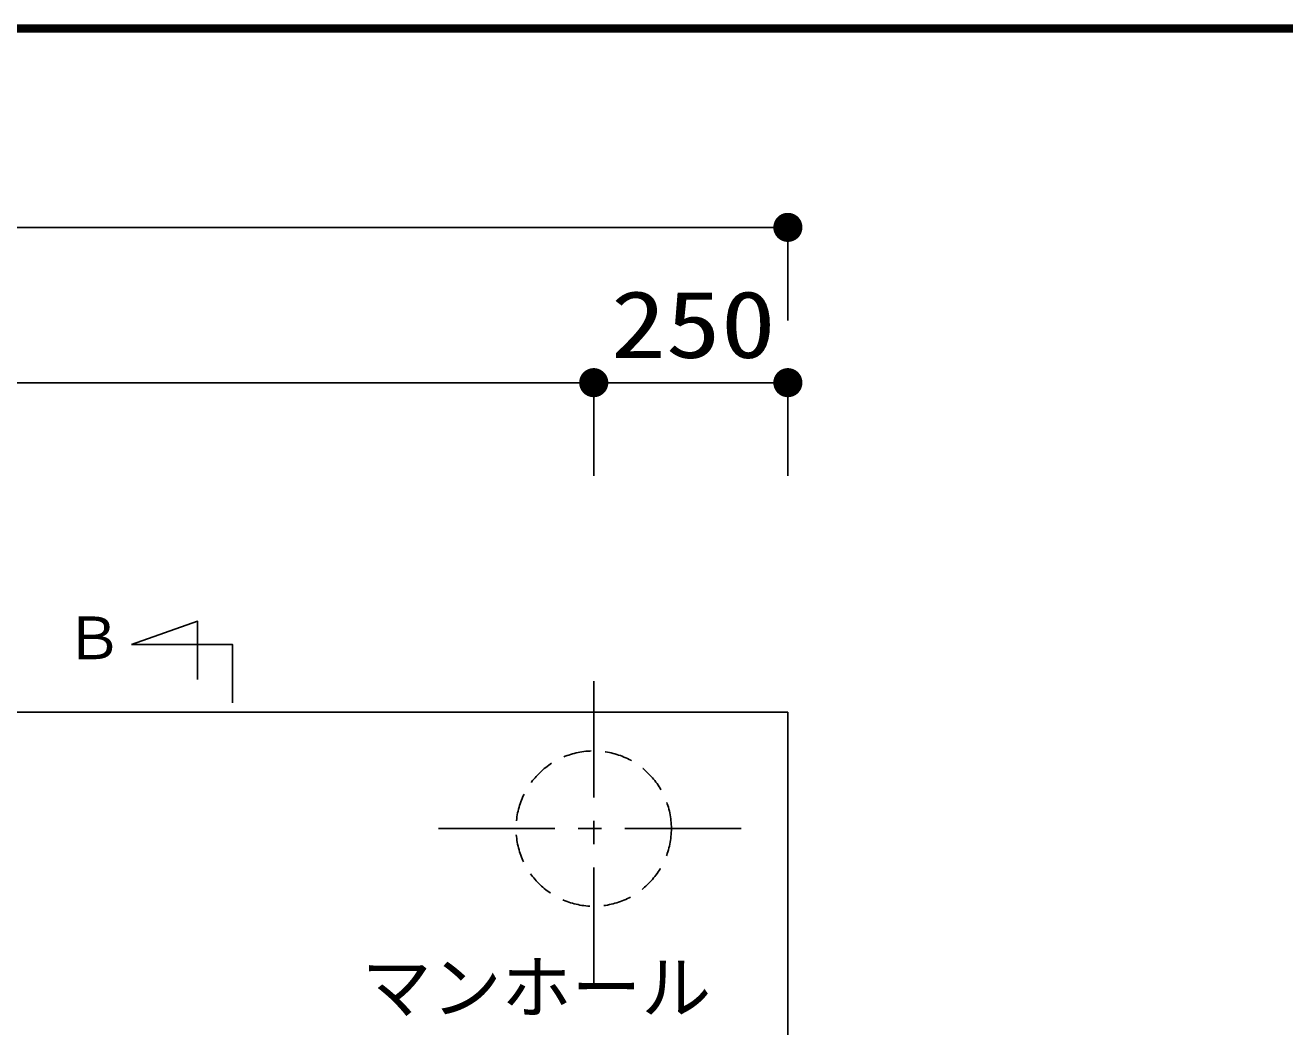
# Model space of a CAD drawing. Units: millimetres, scale not verified. Extents: x -8093 to 8093, y -5792 to 5792.
# Drawn here: x -4691 to -3070, y 4503 to 5792 of the extents above; entities that cross this region are included whole.
import ezdxf
from ezdxf.enums import TextEntityAlignment as Align

# ---------------------------------------------------------------- set-up
doc = ezdxf.new("R2010")
doc.units = ezdxf.units.MM
doc.header["$LTSCALE"] = 30
doc.linetypes.add('CHAIN1', pattern=[8, 5, -1, 1, -1])
doc.linetypes.add('DASHED1', pattern=[1.8, 1.2, -0.6])
for name, color, linetype, lineweight in [('0-0_Axis_waku', 7, 'Continuous', 25), ('0-1_00クル-フ-0躯体', 3, 'Continuous', 25), ('0-2_00クル-フ-1機器', 2, 'Continuous', 25), ('0-3_00クル-フ-6寸法', 132, 'Continuous', 25)]:
    doc.layers.add(name, color=color, linetype=linetype, lineweight=lineweight)
doc.styles.add('ＭＳ ゴシック', font='')
doc.styles.get('ＭＳ ゴシック').set_extended_font_data('MS Gothic')

msp = doc.modelspace()

# ---------------------------------------------------------------- linework, layer by layer
at = {"layer": '0-0_Axis_waku'}
for p, q in [((-8093.4, 5792.4), (8093.4, 5792.4)), ((-8092.8, 5791.8), (8092.8, 5791.8)), ((-8092.2, 5791.2), (8092.2, 5791.2)), ((-8091.6, 5790.6), (8091.6, 5790.6)), ((-8091, 5790), (8091, 5790)), ((-8090.4, 5789.4), (8090.4, 5789.4)), ((-8089.8, 5788.8), (8089.8, 5788.8)), ((-8089.2, 5788.2), (8089.2, 5788.2)), ((-8088.6, 5787.6), (8088.6, 5787.6)), ((-8088, 5787), (8088, 5787)), ((-8087.4, 5786.4), (8087.4, 5786.4)), ((-8086.8, 5785.8), (8086.8, 5785.8)), ((-8086.2, 5785.2), (8086.2, 5785.2)), ((-8085.6, 5784.6), (8085.6, 5784.6)), ((-8085, 5784), (8085, 5784))]:
    msp.add_line(p, q, dxfattribs=at)
at = {"layer": '0-1_00クル-フ-0躯体'}
for points in [[(-4469.46, 4949.82), (-4469.46, 5024.82), (-4554.46, 4994.82)], [(-4554.46, 4994.82), (-4424.46, 4994.82), (-4424.46, 4919.82)]]:
    msp.add_lwpolyline(points, dxfattribs=at)
at = {"layer": '0-2_00クル-フ-1機器', "linetype": 'CHAIN1'}
for p, q in [((-3959.38, 4557.79), (-3959.38, 4957.79)), ((-4159.38, 4757.79), (-3759.38, 4757.79))]:
    msp.add_line(p, q, dxfattribs=at)
at = {"layer": '0-2_00クル-フ-1機器'}
for p, q in [((-6199.38, 4907.79), (-3709.38, 4907.79)), ((-3709.38, 4907.79), (-3709.38, 2987.79))]:
    msp.add_line(p, q, dxfattribs=at)
at = {"layer": '0-2_00クル-フ-1機器', "linetype": 'DASHED1'}
msp.add_circle((-3959.38, 4757.79), 100, dxfattribs=at)
at = {"layer": '0-3_00クル-フ-6寸法', "color": 4}
for p, q in [((-3709.38, 5532.04), (-6199.38, 5532.04)), ((-3709.38, 5412.04), (-3709.38, 5532.04)), ((-5949.38, 5332.04), (-3959.38, 5332.04)), ((-3959.38, 5212.04), (-3959.38, 5332.04)), ((-3959.38, 5212.04), (-3959.38, 5332.04)), ((-3959.38, 5332.04), (-3709.38, 5332.04)), ((-3709.38, 5212.04), (-3709.38, 5332.04))]:
    msp.add_line(p, q, dxfattribs=at)
at = {"layer": '0-3_00クル-フ-6寸法'}
for points in [[(-3709.38, 5532.04), (-3721.33, 5546.48), (-3719.43, 5547.87)], [(-3709.38, 5532.04), (-3719.43, 5547.87), (-3717.37, 5549)], [(-3709.38, 5532.04), (-3717.37, 5549), (-3715.18, 5549.87)], [(-3709.38, 5532.04), (-3715.18, 5549.87), (-3712.9, 5550.45)], [(-3709.38, 5532.04), (-3712.9, 5550.45), (-3710.56, 5550.75)], [(-3709.38, 5532.04), (-3710.56, 5550.75), (-3708.21, 5550.75)], [(-3709.38, 5532.04), (-3708.21, 5550.75), (-3705.87, 5550.45)], [(-3709.38, 5532.04), (-3705.87, 5550.45), (-3703.59, 5549.87)], [(-3709.38, 5532.04), (-3703.59, 5549.87), (-3701.4, 5549)], [(-3709.38, 5532.04), (-3701.4, 5549), (-3699.34, 5547.87)], [(-3709.38, 5532.04), (-3699.34, 5547.87), (-3697.43, 5546.48)], [(-3709.38, 5532.04), (-3728.13, 5532.04), (-3727.98, 5534.39)], [(-3709.38, 5532.04), (-3727.98, 5529.69), (-3728.13, 5532.04)], [(-3709.38, 5532.04), (-3727.98, 5534.39), (-3727.54, 5536.7)], [(-3709.38, 5532.04), (-3727.54, 5527.37), (-3727.98, 5529.69)], [(-3709.38, 5532.04), (-3727.54, 5536.7), (-3726.82, 5538.94)], [(-3709.38, 5532.04), (-3726.82, 5525.13), (-3727.54, 5527.37)], [(-3709.38, 5532.04), (-3726.82, 5538.94), (-3725.81, 5541.07)], [(-3709.38, 5532.04), (-3725.81, 5523), (-3726.82, 5525.13)], [(-3709.38, 5532.04), (-3725.81, 5541.07), (-3724.55, 5543.06)], [(-3709.38, 5532.04), (-3724.55, 5521.02), (-3725.81, 5523)], [(-3709.38, 5532.04), (-3724.55, 5543.06), (-3723.05, 5544.87)], [(-3709.38, 5532.04), (-3723.05, 5519.2), (-3724.55, 5521.02)], [(-3709.38, 5532.04), (-3723.05, 5544.87), (-3721.33, 5546.48)], [(-3709.38, 5532.04), (-3721.33, 5517.59), (-3723.05, 5519.2)], [(-3709.38, 5532.04), (-3719.43, 5516.21), (-3721.33, 5517.59)], [(-3709.38, 5532.04), (-3717.37, 5515.07), (-3719.43, 5516.21)], [(-3709.38, 5532.04), (-3715.18, 5514.2), (-3717.37, 5515.07)], [(-3709.38, 5532.04), (-3712.9, 5513.62), (-3715.18, 5514.2)], [(-3709.38, 5532.04), (-3710.56, 5513.32), (-3712.9, 5513.62)], [(-3709.38, 5532.04), (-3708.21, 5513.32), (-3710.56, 5513.32)], [(-3709.38, 5532.04), (-3697.43, 5546.48), (-3695.71, 5544.87)], [(-3709.38, 5532.04), (-3695.71, 5544.87), (-3694.21, 5543.06)], [(-3709.38, 5532.04), (-3694.21, 5543.06), (-3692.95, 5541.07)], [(-3709.38, 5532.04), (-3692.95, 5541.07), (-3691.95, 5538.94)], [(-3709.38, 5532.04), (-3691.95, 5538.94), (-3691.22, 5536.7)], [(-3709.38, 5532.04), (-3691.22, 5536.7), (-3690.78, 5534.39)], [(-3709.38, 5532.04), (-3690.78, 5534.39), (-3690.63, 5532.04)], [(-3709.38, 5532.04), (-3705.87, 5513.62), (-3708.21, 5513.32)], [(-3709.38, 5532.04), (-3703.59, 5514.2), (-3705.87, 5513.62)], [(-3709.38, 5532.04), (-3701.4, 5515.07), (-3703.59, 5514.2)], [(-3709.38, 5532.04), (-3699.34, 5516.21), (-3701.4, 5515.07)], [(-3709.38, 5532.04), (-3697.43, 5517.59), (-3699.34, 5516.21)], [(-3709.38, 5532.04), (-3695.71, 5519.2), (-3697.43, 5517.59)], [(-3709.38, 5532.04), (-3694.21, 5521.02), (-3695.71, 5519.2)], [(-3709.38, 5532.04), (-3692.95, 5523), (-3694.21, 5521.02)], [(-3709.38, 5532.04), (-3691.95, 5525.13), (-3692.95, 5523)], [(-3709.38, 5532.04), (-3691.22, 5527.37), (-3691.95, 5525.13)], [(-3709.38, 5532.04), (-3690.78, 5529.69), (-3691.22, 5527.37)], [(-3709.38, 5532.04), (-3690.63, 5532.04), (-3690.78, 5529.69)], [(-3959.38, 5332.04), (-3977.98, 5334.39), (-3977.54, 5336.7)], [(-3959.38, 5332.04), (-3977.98, 5334.39), (-3977.54, 5336.7)], [(-3959.38, 5332.04), (-3977.54, 5336.7), (-3976.82, 5338.94)], [(-3959.38, 5332.04), (-3977.54, 5336.7), (-3976.82, 5338.94)], [(-3959.38, 5332.04), (-3976.82, 5338.94), (-3975.81, 5341.07)], [(-3959.38, 5332.04), (-3976.82, 5338.94), (-3975.81, 5341.07)], [(-3959.38, 5332.04), (-3975.81, 5341.07), (-3974.55, 5343.06)], [(-3959.38, 5332.04), (-3975.81, 5341.07), (-3974.55, 5343.06)], [(-3959.38, 5332.04), (-3974.55, 5343.06), (-3973.05, 5344.87)], [(-3959.38, 5332.04), (-3974.55, 5343.06), (-3973.05, 5344.87)], [(-3959.38, 5332.04), (-3973.05, 5344.87), (-3971.33, 5346.48)], [(-3959.38, 5332.04), (-3973.05, 5344.87), (-3971.33, 5346.48)], [(-3959.38, 5332.04), (-3971.33, 5346.48), (-3969.43, 5347.87)], [(-3959.38, 5332.04), (-3971.33, 5346.48), (-3969.43, 5347.87)], [(-3959.38, 5332.04), (-3969.43, 5347.87), (-3967.37, 5349)], [(-3959.38, 5332.04), (-3969.43, 5347.87), (-3967.37, 5349)], [(-3959.38, 5332.04), (-3967.37, 5349), (-3965.18, 5349.87)], [(-3959.38, 5332.04), (-3967.37, 5349), (-3965.18, 5349.87)], [(-3959.38, 5332.04), (-3965.18, 5349.87), (-3962.9, 5350.45)], [(-3959.38, 5332.04), (-3965.18, 5349.87), (-3962.9, 5350.45)], [(-3959.38, 5332.04), (-3962.9, 5350.45), (-3960.56, 5350.75)], [(-3959.38, 5332.04), (-3962.9, 5350.45), (-3960.56, 5350.75)], [(-3959.38, 5332.04), (-3960.56, 5350.75), (-3958.21, 5350.75)], [(-3959.38, 5332.04), (-3960.56, 5350.75), (-3958.21, 5350.75)], [(-3959.38, 5332.04), (-3958.21, 5350.75), (-3955.87, 5350.45)], [(-3959.38, 5332.04), (-3958.21, 5350.75), (-3955.87, 5350.45)], [(-3959.38, 5332.04), (-3955.87, 5350.45), (-3953.59, 5349.87)], [(-3959.38, 5332.04), (-3955.87, 5350.45), (-3953.59, 5349.87)], [(-3959.38, 5332.04), (-3953.59, 5349.87), (-3951.4, 5349)], [(-3959.38, 5332.04), (-3953.59, 5349.87), (-3951.4, 5349)], [(-3959.38, 5332.04), (-3951.4, 5349), (-3949.34, 5347.87)], [(-3959.38, 5332.04), (-3951.4, 5349), (-3949.34, 5347.87)], [(-3959.38, 5332.04), (-3949.34, 5347.87), (-3947.43, 5346.48)], [(-3959.38, 5332.04), (-3949.34, 5347.87), (-3947.43, 5346.48)], [(-3959.38, 5332.04), (-3947.43, 5346.48), (-3945.71, 5344.87)], [(-3959.38, 5332.04), (-3947.43, 5346.48), (-3945.71, 5344.87)], [(-3959.38, 5332.04), (-3945.71, 5344.87), (-3944.21, 5343.06)], [(-3959.38, 5332.04), (-3945.71, 5344.87), (-3944.21, 5343.06)], [(-3959.38, 5332.04), (-3944.21, 5343.06), (-3942.95, 5341.07)], [(-3959.38, 5332.04), (-3944.21, 5343.06), (-3942.95, 5341.07)], [(-3959.38, 5332.04), (-3942.95, 5341.07), (-3941.95, 5338.94)], [(-3959.38, 5332.04), (-3942.95, 5341.07), (-3941.95, 5338.94)], [(-3959.38, 5332.04), (-3941.95, 5338.94), (-3941.22, 5336.7)], [(-3959.38, 5332.04), (-3941.95, 5338.94), (-3941.22, 5336.7)], [(-3959.38, 5332.04), (-3941.22, 5336.7), (-3940.78, 5334.39)], [(-3959.38, 5332.04), (-3941.22, 5336.7), (-3940.78, 5334.39)], [(-3709.38, 5332.04), (-3727.98, 5334.39), (-3727.54, 5336.7)], [(-3709.38, 5332.04), (-3727.54, 5336.7), (-3726.82, 5338.94)], [(-3709.38, 5332.04), (-3726.82, 5338.94), (-3725.81, 5341.07)], [(-3709.38, 5332.04), (-3725.81, 5341.07), (-3724.55, 5343.06)], [(-3709.38, 5332.04), (-3724.55, 5343.06), (-3723.05, 5344.87)], [(-3709.38, 5332.04), (-3723.05, 5344.87), (-3721.33, 5346.48)], [(-3709.38, 5332.04), (-3721.33, 5346.48), (-3719.43, 5347.87)], [(-3709.38, 5332.04), (-3719.43, 5347.87), (-3717.37, 5349)], [(-3709.38, 5332.04), (-3717.37, 5349), (-3715.18, 5349.87)], [(-3709.38, 5332.04), (-3715.18, 5349.87), (-3712.9, 5350.45)], [(-3709.38, 5332.04), (-3712.9, 5350.45), (-3710.56, 5350.75)], [(-3709.38, 5332.04), (-3710.56, 5350.75), (-3708.21, 5350.75)], [(-3709.38, 5332.04), (-3708.21, 5350.75), (-3705.87, 5350.45)], [(-3709.38, 5332.04), (-3705.87, 5350.45), (-3703.59, 5349.87)], [(-3709.38, 5332.04), (-3703.59, 5349.87), (-3701.4, 5349)], [(-3709.38, 5332.04), (-3701.4, 5349), (-3699.34, 5347.87)], [(-3709.38, 5332.04), (-3699.34, 5347.87), (-3697.43, 5346.48)], [(-3709.38, 5332.04), (-3697.43, 5346.48), (-3695.71, 5344.87)], [(-3709.38, 5332.04), (-3695.71, 5344.87), (-3694.21, 5343.06)], [(-3709.38, 5332.04), (-3694.21, 5343.06), (-3692.95, 5341.07)], [(-3709.38, 5332.04), (-3692.95, 5341.07), (-3691.95, 5338.94)], [(-3709.38, 5332.04), (-3691.95, 5338.94), (-3691.22, 5336.7)], [(-3709.38, 5332.04), (-3691.22, 5336.7), (-3690.78, 5334.39)], [(-3959.38, 5332.04), (-3978.13, 5332.04), (-3977.98, 5334.39)], [(-3959.38, 5332.04), (-3978.13, 5332.04), (-3977.98, 5334.39)], [(-3959.38, 5332.04), (-3977.98, 5329.69), (-3978.13, 5332.04)], [(-3959.38, 5332.04), (-3977.98, 5329.69), (-3978.13, 5332.04)], [(-3959.38, 5332.04), (-3977.54, 5327.37), (-3977.98, 5329.69)], [(-3959.38, 5332.04), (-3977.54, 5327.37), (-3977.98, 5329.69)], [(-3959.38, 5332.04), (-3976.82, 5325.13), (-3977.54, 5327.37)], [(-3959.38, 5332.04), (-3976.82, 5325.13), (-3977.54, 5327.37)], [(-3959.38, 5332.04), (-3975.81, 5323), (-3976.82, 5325.13)], [(-3959.38, 5332.04), (-3975.81, 5323), (-3976.82, 5325.13)], [(-3959.38, 5332.04), (-3974.55, 5321.02), (-3975.81, 5323)], [(-3959.38, 5332.04), (-3974.55, 5321.02), (-3975.81, 5323)], [(-3959.38, 5332.04), (-3973.05, 5319.2), (-3974.55, 5321.02)], [(-3959.38, 5332.04), (-3973.05, 5319.2), (-3974.55, 5321.02)], [(-3959.38, 5332.04), (-3971.33, 5317.59), (-3973.05, 5319.2)], [(-3959.38, 5332.04), (-3971.33, 5317.59), (-3973.05, 5319.2)], [(-3959.38, 5332.04), (-3969.43, 5316.21), (-3971.33, 5317.59)], [(-3959.38, 5332.04), (-3969.43, 5316.21), (-3971.33, 5317.59)], [(-3959.38, 5332.04), (-3967.37, 5315.07), (-3969.43, 5316.21)], [(-3959.38, 5332.04), (-3967.37, 5315.07), (-3969.43, 5316.21)], [(-3959.38, 5332.04), (-3965.18, 5314.2), (-3967.37, 5315.07)], [(-3959.38, 5332.04), (-3965.18, 5314.2), (-3967.37, 5315.07)], [(-3959.38, 5332.04), (-3962.9, 5313.62), (-3965.18, 5314.2)], [(-3959.38, 5332.04), (-3962.9, 5313.62), (-3965.18, 5314.2)], [(-3959.38, 5332.04), (-3960.56, 5313.32), (-3962.9, 5313.62)], [(-3959.38, 5332.04), (-3960.56, 5313.32), (-3962.9, 5313.62)], [(-3959.38, 5332.04), (-3958.21, 5313.32), (-3960.56, 5313.32)], [(-3959.38, 5332.04), (-3958.21, 5313.32), (-3960.56, 5313.32)], [(-3959.38, 5332.04), (-3940.78, 5334.39), (-3940.63, 5332.04)], [(-3959.38, 5332.04), (-3940.78, 5334.39), (-3940.63, 5332.04)], [(-3959.38, 5332.04), (-3955.87, 5313.62), (-3958.21, 5313.32)], [(-3959.38, 5332.04), (-3953.59, 5314.2), (-3955.87, 5313.62)], [(-3959.38, 5332.04), (-3951.4, 5315.07), (-3953.59, 5314.2)], [(-3959.38, 5332.04), (-3949.34, 5316.21), (-3951.4, 5315.07)], [(-3959.38, 5332.04), (-3947.43, 5317.59), (-3949.34, 5316.21)], [(-3959.38, 5332.04), (-3945.71, 5319.2), (-3947.43, 5317.59)], [(-3959.38, 5332.04), (-3944.21, 5321.02), (-3945.71, 5319.2)], [(-3959.38, 5332.04), (-3942.95, 5323), (-3944.21, 5321.02)], [(-3959.38, 5332.04), (-3941.95, 5325.13), (-3942.95, 5323)], [(-3959.38, 5332.04), (-3941.22, 5327.37), (-3941.95, 5325.13)], [(-3959.38, 5332.04), (-3940.78, 5329.69), (-3941.22, 5327.37)], [(-3959.38, 5332.04), (-3940.63, 5332.04), (-3940.78, 5329.69)], [(-3959.38, 5332.04), (-3955.87, 5313.62), (-3958.21, 5313.32)], [(-3959.38, 5332.04), (-3953.59, 5314.2), (-3955.87, 5313.62)], [(-3959.38, 5332.04), (-3951.4, 5315.07), (-3953.59, 5314.2)], [(-3959.38, 5332.04), (-3949.34, 5316.21), (-3951.4, 5315.07)], [(-3959.38, 5332.04), (-3947.43, 5317.59), (-3949.34, 5316.21)], [(-3959.38, 5332.04), (-3945.71, 5319.2), (-3947.43, 5317.59)], [(-3959.38, 5332.04), (-3944.21, 5321.02), (-3945.71, 5319.2)], [(-3959.38, 5332.04), (-3942.95, 5323), (-3944.21, 5321.02)], [(-3959.38, 5332.04), (-3941.95, 5325.13), (-3942.95, 5323)], [(-3959.38, 5332.04), (-3941.22, 5327.37), (-3941.95, 5325.13)], [(-3959.38, 5332.04), (-3940.78, 5329.69), (-3941.22, 5327.37)], [(-3959.38, 5332.04), (-3940.63, 5332.04), (-3940.78, 5329.69)], [(-3709.38, 5332.04), (-3728.13, 5332.04), (-3727.98, 5334.39)], [(-3709.38, 5332.04), (-3727.98, 5329.69), (-3728.13, 5332.04)], [(-3709.38, 5332.04), (-3727.54, 5327.37), (-3727.98, 5329.69)], [(-3709.38, 5332.04), (-3726.82, 5325.13), (-3727.54, 5327.37)], [(-3709.38, 5332.04), (-3725.81, 5323), (-3726.82, 5325.13)], [(-3709.38, 5332.04), (-3724.55, 5321.02), (-3725.81, 5323)], [(-3709.38, 5332.04), (-3723.05, 5319.2), (-3724.55, 5321.02)], [(-3709.38, 5332.04), (-3721.33, 5317.59), (-3723.05, 5319.2)], [(-3709.38, 5332.04), (-3719.43, 5316.21), (-3721.33, 5317.59)], [(-3709.38, 5332.04), (-3717.37, 5315.07), (-3719.43, 5316.21)], [(-3709.38, 5332.04), (-3715.18, 5314.2), (-3717.37, 5315.07)], [(-3709.38, 5332.04), (-3712.9, 5313.62), (-3715.18, 5314.2)], [(-3709.38, 5332.04), (-3710.56, 5313.32), (-3712.9, 5313.62)], [(-3709.38, 5332.04), (-3708.21, 5313.32), (-3710.56, 5313.32)], [(-3709.38, 5332.04), (-3690.78, 5334.39), (-3690.63, 5332.04)], [(-3709.38, 5332.04), (-3705.87, 5313.62), (-3708.21, 5313.32)], [(-3709.38, 5332.04), (-3703.59, 5314.2), (-3705.87, 5313.62)], [(-3709.38, 5332.04), (-3701.4, 5315.07), (-3703.59, 5314.2)], [(-3709.38, 5332.04), (-3699.34, 5316.21), (-3701.4, 5315.07)], [(-3709.38, 5332.04), (-3697.43, 5317.59), (-3699.34, 5316.21)], [(-3709.38, 5332.04), (-3695.71, 5319.2), (-3697.43, 5317.59)], [(-3709.38, 5332.04), (-3694.21, 5321.02), (-3695.71, 5319.2)], [(-3709.38, 5332.04), (-3692.95, 5323), (-3694.21, 5321.02)], [(-3709.38, 5332.04), (-3691.95, 5325.13), (-3692.95, 5323)], [(-3709.38, 5332.04), (-3691.22, 5327.37), (-3691.95, 5325.13)], [(-3709.38, 5332.04), (-3690.78, 5329.69), (-3691.22, 5327.37)], [(-3709.38, 5332.04), (-3690.63, 5332.04), (-3690.78, 5329.69)]]:
    msp.add_solid(points, dxfattribs=at)

# ---------------------------------------------------------------- texts
at = {"layer": '0-1_00クル-フ-0躯体', "color": 4, "style": 'ＭＳ ゴシック'}
for s, height, p in [('Ｂ', 54.99, (-4640.45, 4959.37)), ('マンホール', 65.98, (-4258.15, 4500.61))]:
    msp.add_text(s, height=height, dxfattribs=at).set_placement(p, align=Align.BOTTOM_LEFT)
at = {"layer": '0-3_00クル-フ-6寸法', "color": 3, "style": 'ＭＳ ゴシック', "width": 1.2}
msp.add_text('250', height=86.66, dxfattribs=at).set_placement((-3937.24, 5337.88), align=Align.BOTTOM_LEFT)

doc.saveas('drawing.dxf')
